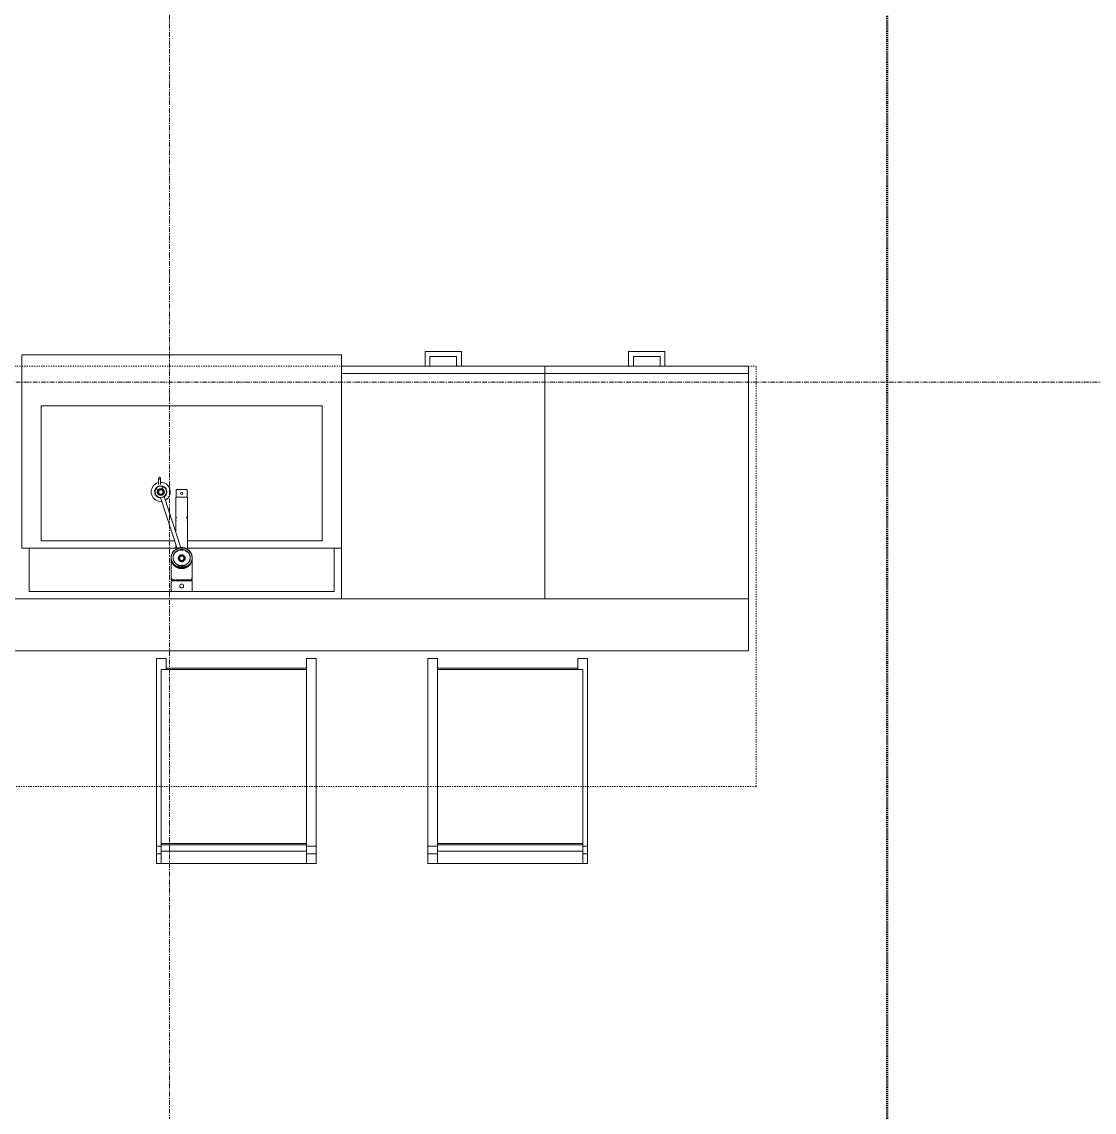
# Model space of a CAD drawing. Header units: inches. Extents: x -4217 to -1814, y 9706 to 12425.
# Drawn here: x -2188.6 to -2077.9, y 10091.8 to 10204.4 of the extents above; entities that cross this region are included whole.
import ezdxf

# ---------------------------------------------------------------- set-up
doc = ezdxf.new("R2010")
doc.units = ezdxf.units.IN
doc.header["$MEASUREMENT"] = 0
for name, pattern in [('Dash', [0.25, 0.125, -0.125]), ('Dash 1_16_', [0.125, 0.0625, -0.0625]), ('Grid Line 1_2_', [0.875, 0.5, -0.125, 0.125, -0.125])]:
    doc.linetypes.add(name, pattern=pattern)
for name, color, linetype, lineweight in [('A-GENM-2', 250, 'Continuous', 9), ('A-GENM-3', 10, 'Continuous', 50), ('A-WALL-4', 50, 'Continuous', 13), ('C-PROP-LINE-2', 91, 'Dash 1_16_', 50), ('I-FURN-1', 250, 'Continuous', 9), ('P-SANR-FIXT-2', 250, 'Continuous', 9), ('Q-CASE-3', 250, 'Continuous', 9), ('Q-CASE-HDLN-1', 250, 'Dash', 9), ('S-GRID-1', 1, 'Grid Line 1_2_', 9)]:
    doc.layers.add(name, color=color, linetype=linetype, lineweight=lineweight)

msp = doc.modelspace()

# ---------------------------------------------------------------- linework, layer by layer
at = {"layer": 'A-GENM-2'}
for p, q in [((-2174.54413, 10155.83328), (-2174.67641, 10156.25243)), ((-2174.48218, 10157.26265), (-2174.48218, 10156.59751)), ((-2174.28533, 10156.59751), (-2174.28533, 10157.26265)), ((-2174.12737, 10156.42953), (-2173.99399, 10156.00691)), ((-2174.49222, 10155.84966), (-2174.54413, 10155.83328)), ((-2174.25946, 10155.26204), (-2172.54627, 10149.9894)), ((-2172.1653, 10150.09093), (-2173.8857, 10155.38579)), ((-2172.67478, 10155.31814), (-2172.67478, 10151.6507)), ((-2172.67478, 10155.31814), (-2172.65465, 10155.31814)), ((-2172.65509, 10156.10554), (-2172.65509, 10155.31814)), ((-2172.65509, 10156.10554), (-2171.51336, 10156.10554)), ((-2172.60647, 10155.31814), (-2172.59566, 10155.31814)), ((-2172.58104, 10155.31814), (-2172.50181, 10155.31814)), ((-2172.48918, 10155.31814), (-2172.3795, 10155.31814)), ((-2172.3702, 10155.31814), (-2172.23707, 10155.31814)), ((-2172.23731, 10155.31814), (-2172.36966, 10155.31814)), ((-2172.23209, 10155.31814), (-2171.93636, 10155.31814)), ((-2171.93647, 10155.31814), (-2172.23198, 10155.31814)), ((-2171.93138, 10155.31814), (-2171.79825, 10155.31814)), ((-2171.79879, 10155.31814), (-2171.93114, 10155.31814)), ((-2171.78895, 10155.31814), (-2171.67927, 10155.31814)), ((-2171.66664, 10155.31814), (-2171.58741, 10155.31814)), ((-2171.57279, 10155.31814), (-2171.49367, 10155.31814)), ((-2171.51336, 10155.31814), (-2171.51336, 10156.10554)), ((-2171.49367, 10149.91879), (-2171.49367, 10155.31814)), ((-2172.67478, 10153.91086), (-2172.67478, 10152.99373)), ((-2171.49367, 10152.99373), (-2171.49367, 10153.91086)), ((-2172.67478, 10150.3849), (-2172.67478, 10149.91879)), ((-2173.1669, 10149.01893), (-2173.1669, 10146.75515)), ((-2171.00155, 10146.75515), (-2171.00155, 10149.01893)), ((-2172.08423, 10148.18672), (-2172.11986, 10148.1874)), ((-2171.00155, 10146.75515), (-2173.1669, 10146.75515)), ((-2173.1669, 10146.67699), (-2173.1669, 10145.57404)), ((-2173.1669, 10146.67699), (-2171.00155, 10146.67699)), ((-2173.10785, 10146.91749), (-2173.10785, 10146.67699)), ((-2171.0606, 10146.67699), (-2171.0606, 10146.91749)), ((-2171.00155, 10145.57404), (-2171.00155, 10146.67699)), ((-2171.00155, 10145.57404), (-2173.1669, 10145.57404))]:
    msp.add_line(p, q, dxfattribs=at)
at = {"layer": 'A-GENM-2', "flags": 128}
for points in [[(-2172.08423, 10150.08936), (-2172.12731, 10150.08855), (-2172.17032, 10150.0861), (-2172.2132, 10150.08204), (-2172.25588, 10150.07635), (-2172.29829, 10150.06905), (-2172.34037, 10150.06015), (-2172.38205, 10150.04967), (-2172.42327, 10150.03762), (-2172.46395, 10150.02401), (-2172.50405, 10150.00887), (-2172.54348, 10149.99221), (-2172.5822, 10149.97408), (-2172.62014, 10149.95448), (-2172.65724, 10149.93345), (-2172.69343, 10149.91103), (-2172.72867, 10149.88724), (-2172.7629, 10149.86213), (-2172.79605, 10149.83572), (-2172.82809, 10149.80807), (-2172.85894, 10149.77921), (-2172.88857, 10149.74918), (-2172.91692, 10149.71804), (-2172.94395, 10149.68584), (-2172.96962, 10149.65261), (-2172.99387, 10149.61842), (-2173.01667, 10149.58332), (-2173.03798, 10149.54737), (-2173.05776, 10149.51062), (-2173.07599, 10149.47313), (-2173.09262, 10149.43496), (-2173.10763, 10149.39617), (-2173.12099, 10149.35683), (-2173.13268, 10149.31701), (-2173.14269, 10149.27676), (-2173.15098, 10149.23615), (-2173.15756, 10149.19525), (-2173.16239, 10149.15412), (-2173.16549, 10149.11284), (-2173.16684, 10149.07148), (-2173.1669, 10149.06031)], [(-2172.765, 10149.86079), (-2172.79813, 10149.83289), (-2172.8301, 10149.80369), (-2172.86089, 10149.77323), (-2172.89043, 10149.74157), (-2172.91869, 10149.70875), (-2172.9456, 10149.67483), (-2172.97115, 10149.63986), (-2172.99527, 10149.6039), (-2173.01793, 10149.567), (-2173.0391, 10149.52922), (-2173.05874, 10149.49063)], [(-2172.765, 10149.86079), (-2172.79813, 10149.83289), (-2172.8301, 10149.80369), (-2172.86089, 10149.77323), (-2172.89043, 10149.74157), (-2172.91869, 10149.70875), (-2172.9456, 10149.67483), (-2172.97115, 10149.63986), (-2172.99527, 10149.6039), (-2173.01793, 10149.567), (-2173.0391, 10149.52922), (-2173.05874, 10149.49063)], [(-2172.765, 10149.86079), (-2172.79813, 10149.83289), (-2172.8301, 10149.80369), (-2172.86089, 10149.77323), (-2172.89043, 10149.74157), (-2172.91869, 10149.70875), (-2172.9456, 10149.67483), (-2172.97115, 10149.63986), (-2172.99527, 10149.6039), (-2173.01793, 10149.567), (-2173.0391, 10149.52922), (-2173.05874, 10149.49063)], [(-2172.765, 10149.86079), (-2172.79813, 10149.83289), (-2172.8301, 10149.80369), (-2172.86089, 10149.77323), (-2172.89043, 10149.74157), (-2172.91869, 10149.70875), (-2172.9456, 10149.67483), (-2172.97115, 10149.63986), (-2172.99527, 10149.6039), (-2173.01793, 10149.567), (-2173.0391, 10149.52922), (-2173.05874, 10149.49063)], [(-2172.765, 10149.86079), (-2172.79813, 10149.83289), (-2172.8301, 10149.80369), (-2172.86089, 10149.77323), (-2172.89043, 10149.74157), (-2172.91869, 10149.70875), (-2172.9456, 10149.67483), (-2172.97115, 10149.63986), (-2172.99527, 10149.6039), (-2173.01793, 10149.567), (-2173.0391, 10149.52922), (-2173.05874, 10149.49063)], [(-2172.765, 10149.86079), (-2172.79813, 10149.83289), (-2172.8301, 10149.80369), (-2172.86089, 10149.77323), (-2172.89043, 10149.74157), (-2172.91869, 10149.70875), (-2172.9456, 10149.67483), (-2172.97115, 10149.63986), (-2172.99527, 10149.6039), (-2173.01793, 10149.567), (-2173.0391, 10149.52922), (-2173.05874, 10149.49063)], [(-2172.97005, 10149.06031), (-2172.96935, 10149.09336), (-2172.96726, 10149.12636), (-2172.96376, 10149.15926), (-2172.95888, 10149.19201), (-2172.95262, 10149.22456), (-2172.94498, 10149.25686), (-2172.93598, 10149.28885), (-2172.92563, 10149.3205), (-2172.91394, 10149.35174), (-2172.90093, 10149.38253), (-2172.88662, 10149.41283), (-2172.87103, 10149.44258), (-2172.85419, 10149.47174), (-2172.83611, 10149.50025), (-2172.81682, 10149.52808), (-2172.79636, 10149.55518), (-2172.77475, 10149.58151), (-2172.75203, 10149.60701), (-2172.72823, 10149.63166), (-2172.70339, 10149.6554), (-2172.67754, 10149.67821), (-2172.65073, 10149.70003), (-2172.623, 10149.72084), (-2172.59438, 10149.7406), (-2172.56494, 10149.75927), (-2172.53471, 10149.77683), (-2172.50374, 10149.79324), (-2172.47209, 10149.80847), (-2172.43979, 10149.8225), (-2172.40692, 10149.83531), (-2172.37351, 10149.84687), (-2172.33963, 10149.85716), (-2172.30532, 10149.86616), (-2172.27065, 10149.87387), (-2172.23567, 10149.88025), (-2172.20045, 10149.88531), (-2172.16503, 10149.88904), (-2172.12947, 10149.89142), (-2172.09385, 10149.89246), (-2172.08423, 10149.89251)], [(-2172.7629, 10149.82075), (-2172.79605, 10149.79434), (-2172.82809, 10149.76669), (-2172.85894, 10149.73782)], [(-2172.08423, 10150.1016), (-2172.12752, 10150.10074), (-2172.17075, 10150.09814), (-2172.21383, 10150.09382), (-2172.25672, 10150.08777), (-2172.29932, 10150.08002), (-2172.34158, 10150.07057), (-2172.38343, 10150.05944), (-2172.4248, 10150.04664), (-2172.46562, 10150.0322), (-2172.50584, 10150.01614), (-2172.54538, 10149.99848), (-2172.58418, 10149.97925), (-2172.62219, 10149.95849), (-2172.65933, 10149.93623), (-2172.69555, 10149.9125), (-2172.73079, 10149.88734)], [(-2172.08423, 10150.1016), (-2172.12752, 10150.10074), (-2172.17075, 10150.09814), (-2172.21383, 10150.09382), (-2172.25672, 10150.08777), (-2172.29932, 10150.08002), (-2172.34158, 10150.07057), (-2172.38343, 10150.05944), (-2172.4248, 10150.04664), (-2172.46562, 10150.0322), (-2172.50584, 10150.01614), (-2172.54538, 10149.99848), (-2172.58418, 10149.97925), (-2172.62219, 10149.95849), (-2172.65933, 10149.93623), (-2172.69555, 10149.9125)], [(-2172.08423, 10150.1016), (-2172.12752, 10150.10074), (-2172.17075, 10150.09814), (-2172.21383, 10150.09382), (-2172.25672, 10150.08777), (-2172.29932, 10150.08002), (-2172.34158, 10150.07057), (-2172.38343, 10150.05944), (-2172.4248, 10150.04664), (-2172.46562, 10150.0322), (-2172.50584, 10150.01614), (-2172.54538, 10149.99848), (-2172.58418, 10149.97925), (-2172.62219, 10149.95849), (-2172.65933, 10149.93623), (-2172.69555, 10149.9125)], [(-2172.08423, 10150.1016), (-2172.12752, 10150.10074), (-2172.17075, 10150.09814), (-2172.21383, 10150.09382), (-2172.25672, 10150.08777), (-2172.29932, 10150.08002), (-2172.34158, 10150.07057), (-2172.38343, 10150.05944), (-2172.4248, 10150.04664), (-2172.46562, 10150.0322), (-2172.50584, 10150.01614), (-2172.54538, 10149.99848), (-2172.58418, 10149.97925), (-2172.62219, 10149.95849), (-2172.65933, 10149.93623), (-2172.69555, 10149.9125)], [(-2172.08423, 10150.1016), (-2172.12752, 10150.10074), (-2172.17075, 10150.09814), (-2172.21383, 10150.09382), (-2172.25672, 10150.08777), (-2172.29932, 10150.08002), (-2172.34158, 10150.07057), (-2172.38343, 10150.05944), (-2172.4248, 10150.04664), (-2172.46562, 10150.0322), (-2172.50584, 10150.01614), (-2172.54538, 10149.99848), (-2172.58418, 10149.97925), (-2172.62219, 10149.95849), (-2172.65933, 10149.93623), (-2172.69555, 10149.9125)], [(-2172.08423, 10150.1016), (-2172.12752, 10150.10074), (-2172.17075, 10150.09814), (-2172.21383, 10150.09382), (-2172.25672, 10150.08777), (-2172.29932, 10150.08002), (-2172.34158, 10150.07057), (-2172.38343, 10150.05944), (-2172.4248, 10150.04664), (-2172.46562, 10150.0322), (-2172.50584, 10150.01614), (-2172.54538, 10149.99848), (-2172.58418, 10149.97925), (-2172.62219, 10149.95849), (-2172.65933, 10149.93623), (-2172.69555, 10149.9125)], [(-2172.67754, 10149.63683), (-2172.65073, 10149.65865), (-2172.623, 10149.67946), (-2172.59438, 10149.69922), (-2172.56494, 10149.71789), (-2172.53471, 10149.73544), (-2172.50374, 10149.75185), (-2172.47209, 10149.76709), (-2172.43979, 10149.78112)], [(-2172.34037, 10150.01877), (-2172.38205, 10150.00829), (-2172.42327, 10149.99623), (-2172.46395, 10149.98263), (-2172.50405, 10149.96748), (-2172.54348, 10149.95083), (-2172.5822, 10149.93269)], [(-2172.08423, 10150.04798), (-2172.12731, 10150.04716), (-2172.17032, 10150.04472), (-2172.2132, 10150.04065), (-2172.25588, 10150.03497), (-2172.29829, 10150.02767)], [(-2172.27065, 10149.83248), (-2172.23567, 10149.83887), (-2172.20045, 10149.84393), (-2172.16503, 10149.84766), (-2172.12947, 10149.85004), (-2172.09385, 10149.85108), (-2172.08423, 10149.85113)], [(-2171.09975, 10149.46948), (-2171.11855, 10149.50849), (-2171.1389, 10149.54671), (-2171.16077, 10149.58409), (-2171.18411, 10149.62057), (-2171.20888, 10149.65608), (-2171.23506, 10149.69058), (-2171.2626, 10149.724), (-2171.29145, 10149.75629), (-2171.32158, 10149.7874), (-2171.35292, 10149.81728), (-2171.38543, 10149.84589), (-2171.41906, 10149.87317), (-2171.45375, 10149.89909), (-2171.48945, 10149.9236), (-2171.5261, 10149.94666), (-2171.56365, 10149.96824), (-2171.60203, 10149.98829), (-2171.64118, 10150.0068), (-2171.68104, 10150.02373), (-2171.72154, 10150.03905), (-2171.76263, 10150.05274), (-2171.80422, 10150.06477), (-2171.84627, 10150.07513), (-2171.8887, 10150.0838), (-2171.93144, 10150.09077), (-2171.97442, 10150.09602), (-2172.01758, 10150.09955), (-2172.06085, 10150.10135), (-2172.08423, 10150.1016)], [(-2171.45375, 10149.89909), (-2171.48945, 10149.9236), (-2171.5261, 10149.94666), (-2171.56365, 10149.96824), (-2171.60203, 10149.98829), (-2171.64118, 10150.0068), (-2171.68104, 10150.02373), (-2171.72154, 10150.03905), (-2171.76263, 10150.05274), (-2171.80422, 10150.06477), (-2171.84627, 10150.07513), (-2171.8887, 10150.0838), (-2171.93144, 10150.09077), (-2171.97442, 10150.09602), (-2172.01758, 10150.09955), (-2172.06085, 10150.10135), (-2172.08423, 10150.1016)], [(-2171.45375, 10149.89909), (-2171.48945, 10149.9236), (-2171.5261, 10149.94666), (-2171.56365, 10149.96824), (-2171.60203, 10149.98829), (-2171.64118, 10150.0068), (-2171.68104, 10150.02373), (-2171.72154, 10150.03905), (-2171.76263, 10150.05274), (-2171.80422, 10150.06477), (-2171.84627, 10150.07513), (-2171.8887, 10150.0838), (-2171.93144, 10150.09077), (-2171.97442, 10150.09602), (-2172.01758, 10150.09955), (-2172.06085, 10150.10135), (-2172.08423, 10150.1016)], [(-2171.45375, 10149.89909), (-2171.48945, 10149.9236), (-2171.5261, 10149.94666), (-2171.56365, 10149.96824), (-2171.60203, 10149.98829), (-2171.64118, 10150.0068), (-2171.68104, 10150.02373), (-2171.72154, 10150.03905), (-2171.76263, 10150.05274), (-2171.80422, 10150.06477), (-2171.84627, 10150.07513), (-2171.8887, 10150.0838), (-2171.93144, 10150.09077), (-2171.97442, 10150.09602), (-2172.01758, 10150.09955), (-2172.06085, 10150.10135), (-2172.08423, 10150.1016)], [(-2171.45375, 10149.89909), (-2171.48945, 10149.9236), (-2171.5261, 10149.94666), (-2171.56365, 10149.96824), (-2171.60203, 10149.98829), (-2171.64118, 10150.0068), (-2171.68104, 10150.02373), (-2171.72154, 10150.03905), (-2171.76263, 10150.05274), (-2171.80422, 10150.06477), (-2171.84627, 10150.07513), (-2171.8887, 10150.0838), (-2171.93144, 10150.09077), (-2171.97442, 10150.09602), (-2172.01758, 10150.09955), (-2172.06085, 10150.10135), (-2172.08423, 10150.1016)], [(-2171.45375, 10149.89909), (-2171.48945, 10149.9236), (-2171.5261, 10149.94666), (-2171.56365, 10149.96824), (-2171.60203, 10149.98829), (-2171.64118, 10150.0068), (-2171.68104, 10150.02373), (-2171.72154, 10150.03905), (-2171.76263, 10150.05274), (-2171.80422, 10150.06477), (-2171.84627, 10150.07513), (-2171.8887, 10150.0838), (-2171.93144, 10150.09077), (-2171.97442, 10150.09602), (-2172.01758, 10150.09955), (-2172.06085, 10150.10135), (-2172.08423, 10150.1016)], [(-2171.00155, 10149.06031), (-2171.00242, 10149.10168), (-2171.00505, 10149.14299), (-2171.00942, 10149.18417), (-2171.01552, 10149.22513), (-2171.02335, 10149.26583), (-2171.0329, 10149.30618), (-2171.04414, 10149.34613), (-2171.05705, 10149.38561), (-2171.07162, 10149.42455), (-2171.08782, 10149.46289), (-2171.10561, 10149.50057), (-2171.12498, 10149.53753), (-2171.14588, 10149.5737), (-2171.16828, 10149.60904), (-2171.19215, 10149.64348), (-2171.21743, 10149.67697), (-2171.2441, 10149.70945), (-2171.2721, 10149.74089), (-2171.30139, 10149.77122), (-2171.33192, 10149.80039), (-2171.36364, 10149.82838), (-2171.39649, 10149.85513), (-2171.43044, 10149.88059), (-2171.46541, 10149.90474), (-2171.50135, 10149.92754), (-2171.53821, 10149.94894), (-2171.57593, 10149.96893), (-2171.61444, 10149.98746), (-2171.65369, 10150.00452), (-2171.69361, 10150.02007), (-2171.73415, 10150.03409), (-2171.77523, 10150.04657), (-2171.81679, 10150.05748), (-2171.85876, 10150.06681), (-2171.90109, 10150.07454), (-2171.94371, 10150.08066), (-2171.98654, 10150.08516), (-2172.02952, 10150.08805), (-2172.07259, 10150.0893), (-2172.08423, 10150.08936)], [(-2171.94371, 10150.03928), (-2171.98654, 10150.04378), (-2172.02952, 10150.04666), (-2172.07259, 10150.04792), (-2172.08423, 10150.04798)], [(-2172.08423, 10149.89251), (-2172.04859, 10149.89184), (-2172.01301, 10149.88982), (-2171.97755, 10149.88645), (-2171.94226, 10149.88175), (-2171.90721, 10149.87572), (-2171.87245, 10149.86837), (-2171.83804, 10149.85972), (-2171.80404, 10149.84977), (-2171.7705, 10149.83855), (-2171.73747, 10149.82608), (-2171.70502, 10149.81238), (-2171.67319, 10149.79746), (-2171.64203, 10149.78137), (-2171.61159, 10149.76412), (-2171.58193, 10149.74575), (-2171.55309, 10149.72628), (-2171.52512, 10149.70575), (-2171.49805, 10149.6842), (-2171.47194, 10149.66165), (-2171.44682, 10149.63816), (-2171.42274, 10149.61375), (-2171.39972, 10149.58847), (-2171.37781, 10149.56237), (-2171.35704, 10149.53547), (-2171.33743, 10149.50783), (-2171.31902, 10149.4795), (-2171.30184, 10149.45051), (-2171.28591, 10149.42091), (-2171.27126, 10149.39076), (-2171.25789, 10149.3601), (-2171.24585, 10149.32897), (-2171.23513, 10149.29743), (-2171.22577, 10149.26553), (-2171.21776, 10149.23331), (-2171.21112, 10149.20082), (-2171.20587, 10149.16812), (-2171.202, 10149.13525), (-2171.19953, 10149.10227), (-2171.19845, 10149.06923), (-2171.1984, 10149.06031)], [(-2172.08423, 10149.85113), (-2172.04859, 10149.85045), (-2172.01301, 10149.84843), (-2171.97755, 10149.84507), (-2171.94226, 10149.84037), (-2171.90721, 10149.83434)], [(-2171.65369, 10149.96314), (-2171.69361, 10149.97869), (-2171.73415, 10149.99271)], [(-2171.70502, 10149.77099), (-2171.67319, 10149.75608), (-2171.64203, 10149.73999), (-2171.61159, 10149.72274), (-2171.58193, 10149.70436), (-2171.55309, 10149.6849), (-2171.52512, 10149.66437), (-2171.49805, 10149.64281)], [(-2171.44711, 10149.85072), (-2171.46541, 10149.86336), (-2171.50135, 10149.88616)], [(-2171.09975, 10149.46948), (-2171.11855, 10149.50849), (-2171.1389, 10149.54671), (-2171.16077, 10149.58409), (-2171.18411, 10149.62057), (-2171.20888, 10149.65608), (-2171.23506, 10149.69058), (-2171.2626, 10149.724), (-2171.29145, 10149.75629), (-2171.32158, 10149.7874), (-2171.35292, 10149.81728), (-2171.38543, 10149.84589), (-2171.41906, 10149.87317)], [(-2171.09975, 10149.46948), (-2171.11855, 10149.50849), (-2171.1389, 10149.54671), (-2171.16077, 10149.58409), (-2171.18411, 10149.62057), (-2171.20888, 10149.65608), (-2171.23506, 10149.69058), (-2171.2626, 10149.724), (-2171.29145, 10149.75629), (-2171.32158, 10149.7874), (-2171.35292, 10149.81728), (-2171.38543, 10149.84589), (-2171.41906, 10149.87317)], [(-2171.09975, 10149.46948), (-2171.11855, 10149.50849), (-2171.1389, 10149.54671), (-2171.16077, 10149.58409), (-2171.18411, 10149.62057), (-2171.20888, 10149.65608), (-2171.23506, 10149.69058), (-2171.2626, 10149.724), (-2171.29145, 10149.75629), (-2171.32158, 10149.7874), (-2171.35292, 10149.81728), (-2171.38543, 10149.84589), (-2171.41906, 10149.87317)], [(-2171.09975, 10149.46948), (-2171.11855, 10149.50849), (-2171.1389, 10149.54671), (-2171.16077, 10149.58409), (-2171.18411, 10149.62057), (-2171.20888, 10149.65608), (-2171.23506, 10149.69058), (-2171.2626, 10149.724), (-2171.29145, 10149.75629), (-2171.32158, 10149.7874), (-2171.35292, 10149.81728), (-2171.38543, 10149.84589), (-2171.41906, 10149.87317)], [(-2171.09975, 10149.46948), (-2171.11855, 10149.50849), (-2171.1389, 10149.54671), (-2171.16077, 10149.58409), (-2171.18411, 10149.62057), (-2171.20888, 10149.65608), (-2171.23506, 10149.69058), (-2171.2626, 10149.724), (-2171.29145, 10149.75629), (-2171.32158, 10149.7874), (-2171.35292, 10149.81728), (-2171.38543, 10149.84589), (-2171.41906, 10149.87317)], [(-2171.14588, 10149.53232), (-2171.16828, 10149.56765), (-2171.19215, 10149.60209), (-2171.21743, 10149.63558), (-2171.2441, 10149.66807), (-2171.2721, 10149.6995), (-2171.30139, 10149.72983), (-2171.33192, 10149.75901), (-2171.36364, 10149.787)], [(-2173.12099, 10149.31545), (-2173.13268, 10149.27562), (-2173.14269, 10149.23537), (-2173.15098, 10149.19476), (-2173.15756, 10149.15386), (-2173.16239, 10149.11274), (-2173.16549, 10149.07146), (-2173.16684, 10149.0301), (-2173.1669, 10149.01893)], [(-2173.1669, 10149.06031), (-2173.16603, 10149.01893), (-2173.1634, 10148.97762), (-2173.15903, 10148.93645), (-2173.15293, 10148.89548), (-2173.1451, 10148.85479), (-2173.13555, 10148.81443), (-2173.12431, 10148.77448), (-2173.1114, 10148.73501), (-2173.09683, 10148.69607), (-2173.08063, 10148.65773), (-2173.06284, 10148.62005), (-2173.04347, 10148.58309), (-2173.02257, 10148.54691), (-2173.00017, 10148.51158), (-2172.9763, 10148.47714), (-2172.95102, 10148.44365), (-2172.92435, 10148.41116), (-2172.89635, 10148.37973), (-2172.86706, 10148.3494), (-2172.83653, 10148.32022), (-2172.80481, 10148.29224), (-2172.77196, 10148.26549), (-2172.73801, 10148.24002), (-2172.70304, 10148.21587), (-2172.6671, 10148.19308), (-2172.63024, 10148.17167), (-2172.59252, 10148.15169), (-2172.55401, 10148.13315), (-2172.51476, 10148.1161), (-2172.47484, 10148.10054), (-2172.4343, 10148.08652), (-2172.39322, 10148.07404), (-2172.35166, 10148.06313), (-2172.30969, 10148.05381), (-2172.26736, 10148.04608), (-2172.22474, 10148.03996), (-2172.18191, 10148.03545), (-2172.13893, 10148.03257), (-2172.09586, 10148.03131), (-2172.08423, 10148.03125)], [(-2173.1669, 10149.01893), (-2173.16603, 10148.97755), (-2173.1634, 10148.93624), (-2173.15903, 10148.89507), (-2173.15293, 10148.8541), (-2173.1451, 10148.81341), (-2173.13555, 10148.77305), (-2173.12431, 10148.7331), (-2173.1114, 10148.69363), (-2173.09683, 10148.65468), (-2173.08063, 10148.61634), (-2173.06284, 10148.57866), (-2173.04347, 10148.54171), (-2173.02257, 10148.50553), (-2173.00017, 10148.4702), (-2172.9763, 10148.43576), (-2172.95102, 10148.40227), (-2172.92435, 10148.36978), (-2172.89635, 10148.33835), (-2172.86706, 10148.30802), (-2172.83653, 10148.27884), (-2172.80481, 10148.25085), (-2172.77196, 10148.22411), (-2172.73801, 10148.19864), (-2172.70304, 10148.17449), (-2172.6671, 10148.15169), (-2172.63024, 10148.13029), (-2172.59252, 10148.1103), (-2172.55401, 10148.09177), (-2172.51476, 10148.07471), (-2172.47484, 10148.05916), (-2172.4343, 10148.04514), (-2172.39322, 10148.03266), (-2172.35166, 10148.02175), (-2172.30969, 10148.01243), (-2172.26736, 10148.0047), (-2172.22474, 10147.99857), (-2172.18191, 10147.99407), (-2172.13893, 10147.99119), (-2172.09586, 10147.98993), (-2172.08423, 10147.98987)], [(-2173.12145, 10149.32935), (-2173.13303, 10149.28762), (-2173.14294, 10149.24546), (-2173.15115, 10149.20294), (-2173.15765, 10149.16013), (-2173.16244, 10149.11709), (-2173.16551, 10149.0739), (-2173.16684, 10149.03061), (-2173.16644, 10148.98731), (-2173.16431, 10148.94406), (-2173.16045, 10148.90093), (-2173.15487, 10148.85798), (-2173.14758, 10148.8153), (-2173.13859, 10148.77294), (-2173.12791, 10148.73097)], [(-2173.12145, 10149.32935), (-2173.13303, 10149.28762), (-2173.14294, 10149.24546), (-2173.15115, 10149.20294), (-2173.15765, 10149.16013), (-2173.16244, 10149.11709), (-2173.16551, 10149.0739), (-2173.16684, 10149.03061), (-2173.16644, 10148.98731), (-2173.16431, 10148.94406), (-2173.16045, 10148.90093), (-2173.15487, 10148.85798), (-2173.14758, 10148.8153), (-2173.13859, 10148.77294), (-2173.12791, 10148.73097)], [(-2173.12145, 10149.32935), (-2173.13303, 10149.28762), (-2173.14294, 10149.24546), (-2173.15115, 10149.20294), (-2173.15765, 10149.16013), (-2173.16244, 10149.11709), (-2173.16551, 10149.0739), (-2173.16684, 10149.03061), (-2173.16644, 10148.98731), (-2173.16431, 10148.94406), (-2173.16045, 10148.90093), (-2173.15487, 10148.85798), (-2173.14758, 10148.8153), (-2173.13859, 10148.77294), (-2173.12791, 10148.73097)], [(-2173.12145, 10149.32935), (-2173.13303, 10149.28762), (-2173.14294, 10149.24546), (-2173.15115, 10149.20294), (-2173.15765, 10149.16013), (-2173.16244, 10149.11709), (-2173.16551, 10149.0739), (-2173.16684, 10149.03061), (-2173.16644, 10148.98731), (-2173.16431, 10148.94406), (-2173.16045, 10148.90093), (-2173.15487, 10148.85798), (-2173.14758, 10148.8153), (-2173.13859, 10148.77294), (-2173.12791, 10148.73097)], [(-2173.12145, 10149.32935), (-2173.13303, 10149.28762), (-2173.14294, 10149.24546), (-2173.15115, 10149.20294), (-2173.15765, 10149.16013), (-2173.16244, 10149.11709), (-2173.16551, 10149.0739), (-2173.16684, 10149.03061), (-2173.16644, 10148.98731), (-2173.16431, 10148.94406), (-2173.16045, 10148.90093), (-2173.15487, 10148.85798), (-2173.14758, 10148.8153), (-2173.13859, 10148.77294), (-2173.12791, 10148.73097)], [(-2173.12145, 10149.32935), (-2173.13303, 10149.28762), (-2173.14294, 10149.24546), (-2173.15115, 10149.20294), (-2173.15765, 10149.16013), (-2173.16244, 10149.11709), (-2173.16551, 10149.0739), (-2173.16684, 10149.03061), (-2173.16644, 10148.98731), (-2173.16431, 10148.94406), (-2173.16045, 10148.90093), (-2173.15487, 10148.85798), (-2173.14758, 10148.8153), (-2173.13859, 10148.77294), (-2173.12791, 10148.73097)], [(-2173.11556, 10148.68947), (-2173.10156, 10148.64849), (-2173.08593, 10148.6081), (-2173.0687, 10148.56837), (-2173.0499, 10148.52936), (-2173.02955, 10148.49114), (-2173.00768, 10148.45376), (-2172.98434, 10148.41728), (-2172.95957, 10148.38177), (-2172.93339, 10148.34727), (-2172.90585, 10148.31385), (-2172.877, 10148.28156), (-2172.84687, 10148.25045), (-2172.81553, 10148.22057), (-2172.78302, 10148.19196), (-2172.74939, 10148.16468), (-2172.7147, 10148.13876), (-2172.679, 10148.11425), (-2172.64235, 10148.09119), (-2172.6048, 10148.06961), (-2172.56642, 10148.04956), (-2172.52727, 10148.03105), (-2172.48741, 10148.01412), (-2172.44691, 10147.9988), (-2172.40582, 10147.98511), (-2172.36423, 10147.97308), (-2172.32218, 10147.96272), (-2172.27975, 10147.95405), (-2172.23701, 10147.94708), (-2172.19403, 10147.94183), (-2172.15087, 10147.9383), (-2172.1076, 10147.9365), (-2172.08423, 10147.93625)], [(-2173.08593, 10148.6081), (-2173.0687, 10148.56837), (-2173.0499, 10148.52936), (-2173.02955, 10148.49114), (-2173.00768, 10148.45376), (-2172.98434, 10148.41728), (-2172.95957, 10148.38177), (-2172.93339, 10148.34727), (-2172.90585, 10148.31385), (-2172.877, 10148.28156), (-2172.84687, 10148.25045), (-2172.81553, 10148.22057), (-2172.78302, 10148.19196), (-2172.74939, 10148.16468)], [(-2173.08593, 10148.6081), (-2173.0687, 10148.56837), (-2173.0499, 10148.52936), (-2173.02955, 10148.49114), (-2173.00768, 10148.45376), (-2172.98434, 10148.41728), (-2172.95957, 10148.38177), (-2172.93339, 10148.34727), (-2172.90585, 10148.31385), (-2172.877, 10148.28156), (-2172.84687, 10148.25045), (-2172.81553, 10148.22057), (-2172.78302, 10148.19196), (-2172.74939, 10148.16468)], [(-2173.08593, 10148.6081), (-2173.0687, 10148.56837), (-2173.0499, 10148.52936), (-2173.02955, 10148.49114), (-2173.00768, 10148.45376), (-2172.98434, 10148.41728), (-2172.95957, 10148.38177), (-2172.93339, 10148.34727), (-2172.90585, 10148.31385), (-2172.877, 10148.28156), (-2172.84687, 10148.25045), (-2172.81553, 10148.22057), (-2172.78302, 10148.19196), (-2172.74939, 10148.16468)], [(-2173.08593, 10148.6081), (-2173.0687, 10148.56837), (-2173.0499, 10148.52936), (-2173.02955, 10148.49114), (-2173.00768, 10148.45376), (-2172.98434, 10148.41728), (-2172.95957, 10148.38177), (-2172.93339, 10148.34727), (-2172.90585, 10148.31385), (-2172.877, 10148.28156), (-2172.84687, 10148.25045), (-2172.81553, 10148.22057), (-2172.78302, 10148.19196), (-2172.74939, 10148.16468)], [(-2173.08593, 10148.6081), (-2173.0687, 10148.56837), (-2173.0499, 10148.52936), (-2173.02955, 10148.49114), (-2173.00768, 10148.45376), (-2172.98434, 10148.41728), (-2172.95957, 10148.38177), (-2172.93339, 10148.34727), (-2172.90585, 10148.31385), (-2172.877, 10148.28156), (-2172.84687, 10148.25045), (-2172.81553, 10148.22057), (-2172.78302, 10148.19196), (-2172.74939, 10148.16468)], [(-2172.08423, 10148.2281), (-2172.11986, 10148.22878), (-2172.15544, 10148.2308), (-2172.1909, 10148.23416), (-2172.22619, 10148.23886), (-2172.26124, 10148.2449), (-2172.296, 10148.25224), (-2172.33041, 10148.2609), (-2172.36441, 10148.27084), (-2172.39795, 10148.28206), (-2172.43098, 10148.29453), (-2172.46343, 10148.30824), (-2172.49526, 10148.32315), (-2172.52642, 10148.33925), (-2172.55686, 10148.35649), (-2172.58652, 10148.37487), (-2172.61536, 10148.39434), (-2172.64333, 10148.41486), (-2172.6704, 10148.43642), (-2172.69651, 10148.45896), (-2172.72163, 10148.48246), (-2172.74571, 10148.50686), (-2172.76873, 10148.53214), (-2172.79064, 10148.55825), (-2172.81141, 10148.58514), (-2172.83102, 10148.61278), (-2172.84943, 10148.64112), (-2172.86661, 10148.67011), (-2172.88254, 10148.6997), (-2172.89719, 10148.72985), (-2172.91056, 10148.76052), (-2172.9226, 10148.79164), (-2172.93332, 10148.82318), (-2172.94269, 10148.85509), (-2172.95069, 10148.88731), (-2172.95733, 10148.91979), (-2172.96258, 10148.95249), (-2172.96645, 10148.98536), (-2172.96892, 10149.01834), (-2172.97, 10149.05138), (-2172.97005, 10149.06031)], [(-2172.92563, 10149.27911), (-2172.91394, 10149.31036), (-2172.90093, 10149.34115)], [(-2172.08423, 10148.03125), (-2172.04114, 10148.03207), (-2171.99813, 10148.03451), (-2171.95525, 10148.03858), (-2171.91257, 10148.04427), (-2171.87016, 10148.05156), (-2171.82808, 10148.06046), (-2171.7864, 10148.07094), (-2171.74518, 10148.083), (-2171.7045, 10148.09661), (-2171.6644, 10148.11175), (-2171.62497, 10148.1284), (-2171.58625, 10148.14654), (-2171.54831, 10148.16613), (-2171.51121, 10148.18716), (-2171.47502, 10148.20958), (-2171.43978, 10148.23337), (-2171.40555, 10148.25849), (-2171.3724, 10148.28489), (-2171.34036, 10148.31255), (-2171.30951, 10148.34141), (-2171.27988, 10148.37143), (-2171.25153, 10148.40257), (-2171.2245, 10148.43478), (-2171.19883, 10148.468), (-2171.17458, 10148.50219), (-2171.15178, 10148.53729), (-2171.13047, 10148.57325), (-2171.11069, 10148.61), (-2171.09246, 10148.64749), (-2171.07583, 10148.68566), (-2171.06082, 10148.72444), (-2171.04746, 10148.76378), (-2171.03577, 10148.80361), (-2171.02576, 10148.84386), (-2171.01747, 10148.88447), (-2171.01089, 10148.92537), (-2171.00606, 10148.96649), (-2171.00296, 10149.00777), (-2171.00161, 10149.04914), (-2171.00155, 10149.06031)], [(-2171.1984, 10149.06031), (-2171.1991, 10149.02725), (-2171.20119, 10148.99425), (-2171.20469, 10148.96135), (-2171.20957, 10148.9286), (-2171.21583, 10148.89605), (-2171.22347, 10148.86376), (-2171.23247, 10148.83176), (-2171.24282, 10148.80012), (-2171.25451, 10148.76887), (-2171.26752, 10148.73808), (-2171.28183, 10148.70779), (-2171.29742, 10148.67804), (-2171.31426, 10148.64888), (-2171.33234, 10148.62036), (-2171.35163, 10148.59253), (-2171.37209, 10148.56543), (-2171.3937, 10148.53911), (-2171.41642, 10148.5136), (-2171.44022, 10148.48896), (-2171.46506, 10148.46521), (-2171.49091, 10148.44241), (-2171.51772, 10148.42058), (-2171.54545, 10148.39977), (-2171.57407, 10148.38002), (-2171.60351, 10148.36134), (-2171.63374, 10148.34379), (-2171.66471, 10148.32738), (-2171.69636, 10148.31215), (-2171.72866, 10148.29811), (-2171.76153, 10148.28531), (-2171.79494, 10148.27375), (-2171.82882, 10148.26346), (-2171.86313, 10148.25445), (-2171.8978, 10148.24675), (-2171.93278, 10148.24036), (-2171.968, 10148.2353), (-2172.00342, 10148.23157), (-2172.03898, 10148.22919), (-2172.0746, 10148.22815), (-2172.08423, 10148.2281)], [(-2172.08423, 10147.98987), (-2172.04114, 10147.99069), (-2171.99813, 10147.99313), (-2171.95525, 10147.9972), (-2171.91257, 10148.00288), (-2171.87016, 10148.01018), (-2171.82808, 10148.01908), (-2171.7864, 10148.02956), (-2171.74518, 10148.04162), (-2171.7045, 10148.05523), (-2171.6644, 10148.07037), (-2171.62497, 10148.08702), (-2171.58625, 10148.10516), (-2171.54831, 10148.12475), (-2171.51121, 10148.14578), (-2171.47502, 10148.1682), (-2171.43978, 10148.19199), (-2171.40555, 10148.21711), (-2171.3724, 10148.24351), (-2171.34036, 10148.27116), (-2171.30951, 10148.30003), (-2171.27988, 10148.33005), (-2171.25153, 10148.36119), (-2171.2245, 10148.3934), (-2171.19883, 10148.42662), (-2171.17458, 10148.46081), (-2171.15178, 10148.49591), (-2171.13047, 10148.53186), (-2171.11069, 10148.56862), (-2171.09246, 10148.60611), (-2171.07583, 10148.64427), (-2171.06082, 10148.68306), (-2171.04746, 10148.7224), (-2171.03577, 10148.76223), (-2171.02576, 10148.80248), (-2171.01747, 10148.84309), (-2171.01089, 10148.88399), (-2171.00606, 10148.92511), (-2171.00296, 10148.96639), (-2171.00161, 10149.00775), (-2171.00155, 10149.01893)], [(-2172.08423, 10147.93625), (-2172.04093, 10147.93711), (-2171.9977, 10147.93971), (-2171.95462, 10147.94403), (-2171.91173, 10147.95008), (-2171.86913, 10147.95783), (-2171.82687, 10147.96728), (-2171.78502, 10147.97841), (-2171.74365, 10147.99121), (-2171.70283, 10148.00565), (-2171.66261, 10148.02171), (-2171.62307, 10148.03937), (-2171.58427, 10148.0586), (-2171.54626, 10148.07936), (-2171.50912, 10148.10162), (-2171.4729, 10148.12535), (-2171.43766, 10148.15051), (-2171.40345, 10148.17706), (-2171.37032, 10148.20496), (-2171.33835, 10148.23416), (-2171.30756, 10148.26462), (-2171.27802, 10148.29628), (-2171.24976, 10148.3291), (-2171.22285, 10148.36302), (-2171.19731, 10148.39799), (-2171.17318, 10148.43395), (-2171.15052, 10148.47085), (-2171.12935, 10148.50863), (-2171.10971, 10148.54722), (-2171.09162, 10148.58657), (-2171.07513, 10148.62661), (-2171.06025, 10148.66728), (-2171.047, 10148.70851)], [(-2171.43766, 10148.15051), (-2171.40345, 10148.17706), (-2171.37032, 10148.20496), (-2171.33835, 10148.23416), (-2171.30756, 10148.26462), (-2171.27802, 10148.29628), (-2171.24976, 10148.3291), (-2171.22285, 10148.36302), (-2171.19731, 10148.39799), (-2171.17318, 10148.43395), (-2171.15052, 10148.47085), (-2171.12935, 10148.50863), (-2171.10971, 10148.54722), (-2171.09162, 10148.58657), (-2171.07513, 10148.62661)], [(-2171.43766, 10148.15051), (-2171.40345, 10148.17706), (-2171.37032, 10148.20496), (-2171.33835, 10148.23416), (-2171.30756, 10148.26462), (-2171.27802, 10148.29628), (-2171.24976, 10148.3291), (-2171.22285, 10148.36302), (-2171.19731, 10148.39799), (-2171.17318, 10148.43395), (-2171.15052, 10148.47085), (-2171.12935, 10148.50863), (-2171.10971, 10148.54722), (-2171.09162, 10148.58657), (-2171.07513, 10148.62661)], [(-2171.43766, 10148.15051), (-2171.40345, 10148.17706), (-2171.37032, 10148.20496), (-2171.33835, 10148.23416), (-2171.30756, 10148.26462), (-2171.27802, 10148.29628), (-2171.24976, 10148.3291), (-2171.22285, 10148.36302), (-2171.19731, 10148.39799), (-2171.17318, 10148.43395), (-2171.15052, 10148.47085), (-2171.12935, 10148.50863), (-2171.10971, 10148.54722), (-2171.09162, 10148.58657), (-2171.07513, 10148.62661)], [(-2171.43766, 10148.15051), (-2171.40345, 10148.17706), (-2171.37032, 10148.20496), (-2171.33835, 10148.23416), (-2171.30756, 10148.26462), (-2171.27802, 10148.29628), (-2171.24976, 10148.3291), (-2171.22285, 10148.36302), (-2171.19731, 10148.39799), (-2171.17318, 10148.43395), (-2171.15052, 10148.47085), (-2171.12935, 10148.50863), (-2171.10971, 10148.54722), (-2171.09162, 10148.58657), (-2171.07513, 10148.62661)], [(-2171.43766, 10148.15051), (-2171.40345, 10148.17706), (-2171.37032, 10148.20496), (-2171.33835, 10148.23416), (-2171.30756, 10148.26462), (-2171.27802, 10148.29628), (-2171.24976, 10148.3291), (-2171.22285, 10148.36302), (-2171.19731, 10148.39799), (-2171.17318, 10148.43395), (-2171.15052, 10148.47085), (-2171.12935, 10148.50863), (-2171.10971, 10148.54722), (-2171.09162, 10148.58657), (-2171.07513, 10148.62661)], [(-2171.27126, 10149.34938), (-2171.25789, 10149.31872), (-2171.24585, 10149.28759)], [(-2171.00155, 10149.01893), (-2171.00242, 10149.0603), (-2171.00505, 10149.10161), (-2171.00942, 10149.14278), (-2171.01552, 10149.18375), (-2171.02335, 10149.22445), (-2171.0329, 10149.2648), (-2171.04414, 10149.30475), (-2171.05705, 10149.34422)], [(-2171.03542, 10148.75023), (-2171.02551, 10148.79239), (-2171.0173, 10148.83491), (-2171.0108, 10148.87772), (-2171.00601, 10148.92076), (-2171.00294, 10148.96395), (-2171.00161, 10149.00724), (-2171.00201, 10149.05054), (-2171.00414, 10149.09379), (-2171.008, 10149.13692), (-2171.01358, 10149.17987), (-2171.02087, 10149.22255), (-2171.02986, 10149.26491), (-2171.04054, 10149.30688), (-2171.05289, 10149.34838)], [(-2171.03542, 10148.75023), (-2171.02551, 10148.79239), (-2171.0173, 10148.83491), (-2171.0108, 10148.87772), (-2171.00601, 10148.92076), (-2171.00294, 10148.96395), (-2171.00161, 10149.00724), (-2171.00201, 10149.05054), (-2171.00414, 10149.09379), (-2171.008, 10149.13692), (-2171.01358, 10149.17987), (-2171.02087, 10149.22255), (-2171.02986, 10149.26491), (-2171.04054, 10149.30688), (-2171.05289, 10149.34838)], [(-2171.03542, 10148.75023), (-2171.02551, 10148.79239), (-2171.0173, 10148.83491), (-2171.0108, 10148.87772), (-2171.00601, 10148.92076), (-2171.00294, 10148.96395), (-2171.00161, 10149.00724), (-2171.00201, 10149.05054), (-2171.00414, 10149.09379), (-2171.008, 10149.13692), (-2171.01358, 10149.17987), (-2171.02087, 10149.22255), (-2171.02986, 10149.26491), (-2171.04054, 10149.30688), (-2171.05289, 10149.34838)], [(-2171.03542, 10148.75023), (-2171.02551, 10148.79239), (-2171.0173, 10148.83491), (-2171.0108, 10148.87772), (-2171.00601, 10148.92076), (-2171.00294, 10148.96395), (-2171.00161, 10149.00724), (-2171.00201, 10149.05054), (-2171.00414, 10149.09379), (-2171.008, 10149.13692), (-2171.01358, 10149.17987), (-2171.02087, 10149.22255), (-2171.02986, 10149.26491), (-2171.04054, 10149.30688), (-2171.05289, 10149.34838)], [(-2171.03542, 10148.75023), (-2171.02551, 10148.79239), (-2171.0173, 10148.83491), (-2171.0108, 10148.87772), (-2171.00601, 10148.92076), (-2171.00294, 10148.96395), (-2171.00161, 10149.00724), (-2171.00201, 10149.05054), (-2171.00414, 10149.09379), (-2171.008, 10149.13692), (-2171.01358, 10149.17987), (-2171.02087, 10149.22255), (-2171.02986, 10149.26491), (-2171.04054, 10149.30688), (-2171.05289, 10149.34838)], [(-2171.03542, 10148.75023), (-2171.02551, 10148.79239), (-2171.0173, 10148.83491), (-2171.0108, 10148.87772), (-2171.00601, 10148.92076), (-2171.00294, 10148.96395), (-2171.00161, 10149.00724), (-2171.00201, 10149.05054), (-2171.00414, 10149.09379), (-2171.008, 10149.13692), (-2171.01358, 10149.17987), (-2171.02087, 10149.22255), (-2171.02986, 10149.26491), (-2171.04054, 10149.30688), (-2171.05289, 10149.34838)], [(-2172.7147, 10148.13876), (-2172.679, 10148.11425), (-2172.64235, 10148.09119), (-2172.6048, 10148.06961), (-2172.56642, 10148.04956), (-2172.52727, 10148.03105), (-2172.48741, 10148.01412), (-2172.44691, 10147.9988), (-2172.40582, 10147.98511), (-2172.36423, 10147.97308), (-2172.32218, 10147.96272), (-2172.27975, 10147.95405), (-2172.23701, 10147.94708), (-2172.19403, 10147.94183), (-2172.15087, 10147.9383), (-2172.1076, 10147.9365), (-2172.08423, 10147.93625)], [(-2172.7147, 10148.13876), (-2172.679, 10148.11425), (-2172.64235, 10148.09119), (-2172.6048, 10148.06961), (-2172.56642, 10148.04956), (-2172.52727, 10148.03105), (-2172.48741, 10148.01412), (-2172.44691, 10147.9988), (-2172.40582, 10147.98511), (-2172.36423, 10147.97308), (-2172.32218, 10147.96272), (-2172.27975, 10147.95405), (-2172.23701, 10147.94708), (-2172.19403, 10147.94183), (-2172.15087, 10147.9383), (-2172.1076, 10147.9365), (-2172.08423, 10147.93625)], [(-2172.7147, 10148.13876), (-2172.679, 10148.11425), (-2172.64235, 10148.09119), (-2172.6048, 10148.06961), (-2172.56642, 10148.04956), (-2172.52727, 10148.03105), (-2172.48741, 10148.01412), (-2172.44691, 10147.9988), (-2172.40582, 10147.98511), (-2172.36423, 10147.97308), (-2172.32218, 10147.96272), (-2172.27975, 10147.95405), (-2172.23701, 10147.94708), (-2172.19403, 10147.94183), (-2172.15087, 10147.9383), (-2172.1076, 10147.9365), (-2172.08423, 10147.93625)], [(-2172.7147, 10148.13876), (-2172.679, 10148.11425), (-2172.64235, 10148.09119), (-2172.6048, 10148.06961), (-2172.56642, 10148.04956), (-2172.52727, 10148.03105), (-2172.48741, 10148.01412), (-2172.44691, 10147.9988), (-2172.40582, 10147.98511), (-2172.36423, 10147.97308), (-2172.32218, 10147.96272), (-2172.27975, 10147.95405), (-2172.23701, 10147.94708), (-2172.19403, 10147.94183), (-2172.15087, 10147.9383), (-2172.1076, 10147.9365), (-2172.08423, 10147.93625)], [(-2172.7147, 10148.13876), (-2172.679, 10148.11425), (-2172.64235, 10148.09119), (-2172.6048, 10148.06961), (-2172.56642, 10148.04956), (-2172.52727, 10148.03105), (-2172.48741, 10148.01412), (-2172.44691, 10147.9988), (-2172.40582, 10147.98511), (-2172.36423, 10147.97308), (-2172.32218, 10147.96272), (-2172.27975, 10147.95405), (-2172.23701, 10147.94708), (-2172.19403, 10147.94183), (-2172.15087, 10147.9383), (-2172.1076, 10147.9365), (-2172.08423, 10147.93625)], [(-2172.00342, 10148.19019), (-2172.03898, 10148.18781), (-2172.0746, 10148.18677), (-2172.08423, 10148.18672)], [(-2172.08423, 10147.93625), (-2172.04093, 10147.93711), (-2171.9977, 10147.93971), (-2171.95462, 10147.94403), (-2171.91173, 10147.95008), (-2171.86913, 10147.95783), (-2171.82687, 10147.96728), (-2171.78502, 10147.97841), (-2171.74365, 10147.99121), (-2171.70283, 10148.00565), (-2171.66261, 10148.02171), (-2171.62307, 10148.03937), (-2171.58427, 10148.0586), (-2171.54626, 10148.07936), (-2171.50912, 10148.10162), (-2171.4729, 10148.12535)], [(-2172.08423, 10147.93625), (-2172.04093, 10147.93711), (-2171.9977, 10147.93971), (-2171.95462, 10147.94403), (-2171.91173, 10147.95008), (-2171.86913, 10147.95783), (-2171.82687, 10147.96728), (-2171.78502, 10147.97841), (-2171.74365, 10147.99121), (-2171.70283, 10148.00565), (-2171.66261, 10148.02171), (-2171.62307, 10148.03937), (-2171.58427, 10148.0586), (-2171.54626, 10148.07936), (-2171.50912, 10148.10162), (-2171.4729, 10148.12535)], [(-2172.08423, 10147.93625), (-2172.04093, 10147.93711), (-2171.9977, 10147.93971), (-2171.95462, 10147.94403), (-2171.91173, 10147.95008), (-2171.86913, 10147.95783), (-2171.82687, 10147.96728), (-2171.78502, 10147.97841), (-2171.74365, 10147.99121), (-2171.70283, 10148.00565), (-2171.66261, 10148.02171), (-2171.62307, 10148.03937), (-2171.58427, 10148.0586), (-2171.54626, 10148.07936), (-2171.50912, 10148.10162), (-2171.4729, 10148.12535)], [(-2172.08423, 10147.93625), (-2172.04093, 10147.93711), (-2171.9977, 10147.93971), (-2171.95462, 10147.94403), (-2171.91173, 10147.95008), (-2171.86913, 10147.95783), (-2171.82687, 10147.96728), (-2171.78502, 10147.97841), (-2171.74365, 10147.99121), (-2171.70283, 10148.00565), (-2171.66261, 10148.02171), (-2171.62307, 10148.03937), (-2171.58427, 10148.0586), (-2171.54626, 10148.07936), (-2171.50912, 10148.10162), (-2171.4729, 10148.12535)], [(-2172.08423, 10147.93625), (-2172.04093, 10147.93711), (-2171.9977, 10147.93971), (-2171.95462, 10147.94403), (-2171.91173, 10147.95008), (-2171.86913, 10147.95783), (-2171.82687, 10147.96728), (-2171.78502, 10147.97841), (-2171.74365, 10147.99121), (-2171.70283, 10148.00565), (-2171.66261, 10148.02171), (-2171.62307, 10148.03937), (-2171.58427, 10148.0586), (-2171.54626, 10148.07936), (-2171.50912, 10148.10162), (-2171.4729, 10148.12535)]]:
    msp.add_lwpolyline(points, dxfattribs=at)
at = {"layer": 'A-GENM-2'}
for centre, radius, start, end in [((-2174.24369, 10155.85055), 0.98425, 105, 270), ((-2174.24369, 10155.85055), 0.62992, 90, 270), ((-2174.24369, 10155.85055), 0.59055, 137.1165352, 270), ((-2174.24369, 10155.85055), 0.59055, 90, 137.1165352), ((-2174.24369, 10155.85055), 0.98425, 90, 93.6245605), ((-2174.24369, 10155.85055), 0.98425, 300, 90), ((-2174.24369, 10155.85055), 0.62992, 305.7262222, 90), ((-2174.24369, 10155.85055), 0.59055, 78.6397061, 90), ((-2174.24369, 10155.85055), 0.59055, 270, 78.6397061), ((-2172.08423, 10155.70836), 0.11811, 90, 270), ((-2172.08423, 10155.70836), 0.11811, 270, 90), ((-2174.24369, 10155.85055), 0.98425, 270, 276.8708945), ((-2172.08423, 10149.01893), 1.08268, 127.5889399, 156.3624966), ((-2172.08423, 10149.01893), 1.08268, 90, 125.1857747), ((-2172.08423, 10149.01893), 1.08268, 55.3366853, 90), ((-2172.08423, 10149.01893), 1.08268, 24.556362, 50.7738051), ((-2172.08423, 10149.01893), 1.08268, 165, 195), ((-2172.08423, 10149.01893), 1.08268, 199.3547508, 232.4110601), ((-2172.08423, 10149.01893), 1.08268, 307.5889399, 340.8475783), ((-2172.08423, 10149.01893), 1.08268, 345, 15), ((-2172.08423, 10149.01893), 1.08268, 235.3366853, 270), ((-2172.08423, 10149.01893), 1.08268, 270, 305.1857747), ((-2172.08423, 10146.14049), 0.19685, 90, 270), ((-2172.08423, 10146.14049), 0.19685, 270, 90)]:
    msp.add_arc(centre, radius, start, end, dxfattribs=at)
for centre, major_axis, ratio, start_param, end_param in [((-2174.38376, 10157.26265), (0.09843, 0), 0.984807753, 1.570796327, 4.71238898), ((-2174.38376, 10157.26265), (0.09843, 0), 0.984807753, 4.71238898, 7.853981634), ((-2172.08423, 10152.99373), (0.59055, 0), 0.906307787, 2.655879376, 3.403392041), ((-2172.08423, 10152.99373), (0.59055, 0), 0.906307787, 6.021385919, 6.806784083)]:
    msp.add_ellipse(centre, major_axis=major_axis, ratio=ratio, start_param=start_param, end_param=end_param, dxfattribs=at)
at = {"layer": 'A-GENM-3'}
for centre, start, end in [((-2174.2365, 10155.83847), 90, 270), ((-2174.2365, 10155.83847), 270, 90), ((-2172.07667, 10148.99499), 125.031882, 305.031882), ((-2172.07667, 10148.99499), 305.031882, 125.031882)]:
    msp.add_arc(centre, 0.29528, start, end, dxfattribs=at)
for points in [[(-2172.51417, 10148.19519), (-2172.43574, 10148.14591), (-2172.31625, 10148.08), (-2172.1557, 10147.99747)], [(-2172.1557, 10147.99747), (-2172.1438, 10147.99659), (-2172.11999, 10147.99534), (-2172.09615, 10147.9951), (-2172.08423, 10147.99523)], [(-2171.94332, 10148.22327), (-2171.98676, 10148.21081), (-2172.03373, 10148.19693), (-2172.08423, 10148.18162)], [(-2172.08423, 10147.99523), (-2172.0723, 10147.9951), (-2172.04846, 10147.99534), (-2172.02465, 10147.99659), (-2172.01275, 10147.99747)], [(-2172.01275, 10147.99747), (-2171.88235, 10148.0645), (-2171.77904, 10148.12056), (-2171.70281, 10148.16566)]]:
    msp.add_open_spline(points, degree=3, dxfattribs=at)
at = {"layer": 'A-WALL-4'}
for p, q in [((-2249.58423, 10144.82388), (-2113.58423, 10144.82388)), ((-2113.58423, 10144.82388), (-2113.58423, 10139.44888)), ((-2113.58423, 10139.44888), (-2249.58423, 10139.44888))]:
    msp.add_line(p, q, dxfattribs=at)
at = {"layer": 'C-PROP-LINE-2'}
msp.add_line((-2099.26202, 10010.0894), (-2099.26202, 10821.4894), dxfattribs=at)
at = {"layer": 'I-FURN-1'}
for p, q in [((-2174.68877, 10136.72205), (-2174.68877, 10138.6408)), ((-2173.68877, 10138.6408), (-2174.68877, 10138.6408)), ((-2173.68877, 10138.6408), (-2173.68877, 10137.6433)), ((-2159.18877, 10137.6433), (-2159.18877, 10138.6408)), ((-2158.18877, 10138.6408), (-2159.18877, 10138.6408)), ((-2158.18877, 10138.6408), (-2158.18877, 10136.72205)), ((-2146.68877, 10136.72205), (-2146.68877, 10138.6408)), ((-2145.68877, 10138.6408), (-2146.68877, 10138.6408)), ((-2145.68877, 10138.6408), (-2145.68877, 10137.6433)), ((-2131.18877, 10137.6433), (-2131.18877, 10138.6408)), ((-2130.18877, 10138.6408), (-2131.18877, 10138.6408)), ((-2130.18877, 10138.6408), (-2130.18877, 10136.72205)), ((-2159.18877, 10137.50687), (-2174.18877, 10137.50687)), ((-2174.18877, 10137.39429), (-2174.18877, 10137.49425)), ((-2174.18877, 10135.14162), (-2174.18877, 10137.39429)), ((-2173.68877, 10137.6433), (-2159.18877, 10137.6433)), ((-2173.68877, 10137.6433), (-2173.68877, 10137.5646)), ((-2173.68877, 10137.5646), (-2173.68877, 10137.49092)), ((-2159.18877, 10137.5646), (-2159.18877, 10137.6433)), ((-2159.18877, 10137.49425), (-2159.18877, 10137.5646)), ((-2159.18877, 10137.49425), (-2159.18877, 10137.39429)), ((-2159.18877, 10137.39429), (-2159.18877, 10135.14162)), ((-2145.68877, 10137.6433), (-2131.18877, 10137.6433)), ((-2145.68877, 10137.6433), (-2145.68877, 10137.5646)), ((-2145.68877, 10137.5646), (-2145.68877, 10137.49425)), ((-2130.68877, 10137.50687), (-2145.68877, 10137.50687)), ((-2145.68877, 10137.39429), (-2145.68877, 10137.49425)), ((-2145.68877, 10135.14162), (-2145.68877, 10137.39429)), ((-2131.18877, 10137.5646), (-2131.18877, 10137.6433)), ((-2131.18877, 10137.49092), (-2131.18877, 10137.5646)), ((-2130.68877, 10137.49425), (-2130.68877, 10137.39429)), ((-2130.68877, 10137.39429), (-2130.68877, 10135.14162)), ((-2174.68877, 10135.22581), (-2174.68877, 10136.72205)), ((-2158.18877, 10136.72205), (-2158.18877, 10135.22581)), ((-2146.68877, 10135.22581), (-2146.68877, 10136.72205)), ((-2130.18877, 10136.72205), (-2130.18877, 10135.22581)), ((-2174.68877, 10119.28809), (-2174.68877, 10135.22581)), ((-2174.18877, 10119.54232), (-2174.18877, 10135.14162)), ((-2159.18877, 10135.14162), (-2159.18877, 10119.54232)), ((-2158.18877, 10135.22581), (-2158.18877, 10119.28809)), ((-2146.68877, 10119.28809), (-2146.68877, 10135.22581)), ((-2145.68877, 10119.54232), (-2145.68877, 10135.14162)), ((-2130.68877, 10135.14162), (-2130.68877, 10119.54232)), ((-2130.18877, 10135.22581), (-2130.18877, 10119.28809)), ((-2174.18877, 10119.28809), (-2174.68877, 10119.28809)), ((-2174.68877, 10119.28809), (-2174.68877, 10118.4927)), ((-2174.18877, 10119.41378), (-2174.18877, 10119.54232)), ((-2159.18877, 10119.54232), (-2174.18877, 10119.54232)), ((-2174.18877, 10118.74894), (-2174.18877, 10119.41378)), ((-2159.18877, 10119.41378), (-2174.18877, 10119.41378)), ((-2159.18877, 10119.54232), (-2159.18877, 10119.41378)), ((-2159.18877, 10119.41378), (-2159.18877, 10118.74894)), ((-2158.18877, 10119.28809), (-2159.18877, 10119.28809)), ((-2158.18877, 10118.4927), (-2158.18877, 10119.28809)), ((-2145.68877, 10119.28809), (-2146.68877, 10119.28809)), ((-2146.68877, 10119.28809), (-2146.68877, 10118.4927)), ((-2145.68877, 10119.41378), (-2145.68877, 10119.54232)), ((-2130.68877, 10119.54232), (-2145.68877, 10119.54232)), ((-2145.68877, 10118.74894), (-2145.68877, 10119.41378)), ((-2130.68877, 10119.41378), (-2145.68877, 10119.41378)), ((-2130.68877, 10119.54232), (-2130.68877, 10119.41378)), ((-2130.68877, 10119.41378), (-2130.68877, 10118.74894)), ((-2130.18877, 10119.28809), (-2130.68877, 10119.28809)), ((-2130.18877, 10118.4927), (-2130.18877, 10119.28809)), ((-2174.68877, 10118.4927), (-2174.68877, 10117.50789)), ((-2174.18877, 10118.4927), (-2174.68877, 10118.4927)), ((-2174.18877, 10117.50789), (-2174.18877, 10118.74894)), ((-2174.18877, 10118.74894), (-2159.18877, 10118.74894)), ((-2159.18877, 10118.74894), (-2159.18877, 10117.50789)), ((-2158.18877, 10118.4927), (-2159.18877, 10118.4927)), ((-2158.18877, 10117.50789), (-2158.18877, 10118.4927)), ((-2145.68877, 10118.4927), (-2146.68877, 10118.4927)), ((-2146.68877, 10118.4927), (-2146.68877, 10117.50789)), ((-2145.68877, 10117.50789), (-2145.68877, 10118.74894)), ((-2145.68877, 10118.74894), (-2130.68877, 10118.74894)), ((-2130.68877, 10118.74894), (-2130.68877, 10117.50789)), ((-2130.18877, 10118.4927), (-2130.68877, 10118.4927)), ((-2130.18877, 10117.50789), (-2130.18877, 10118.4927)), ((-2174.68877, 10117.50789), (-2174.18877, 10117.50789)), ((-2174.18877, 10117.50789), (-2159.18877, 10117.50789)), ((-2159.18877, 10117.50789), (-2158.18877, 10117.50789)), ((-2146.68877, 10117.50789), (-2145.68877, 10117.50789)), ((-2145.68877, 10117.50789), (-2130.68877, 10117.50789)), ((-2130.68877, 10117.50789), (-2130.18877, 10117.50789))]:
    msp.add_line(p, q, dxfattribs=at)
at = {"layer": 'P-SANR-FIXT-2'}
for p, q in [((-2155.58423, 10169.98375), (-2188.58423, 10169.98375)), ((-2188.58423, 10169.98375), (-2188.58423, 10150.02794)), ((-2155.58423, 10150.02794), (-2155.58423, 10169.98375)), ((-2186.58423, 10150.78119), (-2186.58423, 10164.73701)), ((-2186.58423, 10164.73701), (-2157.58423, 10164.73701)), ((-2157.58423, 10164.73701), (-2157.58423, 10150.78119)), ((-2172.79649, 10150.78119), (-2186.58423, 10150.78119)), ((-2157.58423, 10150.78119), (-2171.4993, 10150.78119)), ((-2188.58423, 10150.02794), (-2172.67478, 10150.02794)), ((-2171.4969, 10150.02794), (-2155.58423, 10150.02794))]:
    msp.add_line(p, q, dxfattribs=at)
at = {"layer": 'Q-CASE-3'}
for p, q in [((-2143.20923, 10170.32388), (-2146.95923, 10170.32388)), ((-2146.95923, 10170.32388), (-2146.95923, 10168.82388)), ((-2146.45985, 10169.82451), (-2143.7086, 10169.82451)), ((-2146.45985, 10168.82388), (-2146.45985, 10169.82451)), ((-2143.7086, 10169.82451), (-2143.7086, 10168.82388)), ((-2143.20923, 10168.82388), (-2143.20923, 10170.32388)), ((-2122.20923, 10170.32388), (-2125.95923, 10170.32388)), ((-2125.95923, 10170.32388), (-2125.95923, 10168.82388)), ((-2125.45985, 10169.82451), (-2122.7086, 10169.82451)), ((-2125.45985, 10168.82388), (-2125.45985, 10169.82451)), ((-2122.7086, 10169.82451), (-2122.7086, 10168.82388)), ((-2122.20923, 10168.82388), (-2122.20923, 10170.32388)), ((-2155.58423, 10168.82388), (-2155.58423, 10168.07388)), ((-2134.58423, 10168.82388), (-2155.58423, 10168.82388)), ((-2146.95923, 10168.82388), (-2146.45985, 10168.82388)), ((-2143.20923, 10168.82388), (-2143.7086, 10168.82388)), ((-2134.58423, 10168.07388), (-2134.58423, 10168.82388)), ((-2134.58423, 10168.82388), (-2134.58423, 10168.07388)), ((-2113.58423, 10168.82388), (-2134.58423, 10168.82388)), ((-2125.95923, 10168.82388), (-2125.45985, 10168.82388)), ((-2122.20923, 10168.82388), (-2122.7086, 10168.82388)), ((-2113.58423, 10168.07388), (-2113.58423, 10168.82388)), ((-2155.58423, 10144.82388), (-2155.58423, 10168.07388)), ((-2155.58423, 10168.07388), (-2134.58423, 10168.07388)), ((-2134.58423, 10168.07388), (-2134.58423, 10144.82388)), ((-2134.58423, 10144.82388), (-2134.58423, 10168.07388)), ((-2134.58423, 10168.07388), (-2113.58423, 10168.07388)), ((-2113.58423, 10168.07388), (-2113.58423, 10144.82388)), ((-2187.83423, 10150.02794), (-2187.83423, 10145.57388)), ((-2156.33423, 10145.57388), (-2156.33423, 10150.02794)), ((-2155.58423, 10150.02794), (-2155.58423, 10144.82388)), ((-2155.58423, 10144.82388), (-2155.58423, 10150.02794)), ((-2187.83423, 10145.57388), (-2173.1669, 10145.57388)), ((-2171.00155, 10145.57388), (-2156.33423, 10145.57388)), ((-2134.58423, 10144.82388), (-2155.58423, 10144.82388)), ((-2113.58423, 10144.82388), (-2134.58423, 10144.82388))]:
    msp.add_line(p, q, dxfattribs=at)
at = {"layer": 'Q-CASE-HDLN-1'}
for p, q in [((-2250.33423, 10168.82388), (-2112.79874, 10168.82388)), ((-2112.79874, 10168.82388), (-2112.79874, 10125.44888)), ((-2112.79874, 10125.44888), (-2250.33423, 10125.44888))]:
    msp.add_line(p, q, dxfattribs=at)
at = {"layer": 'S-GRID-1'}
for p, q in [((-2173.32374, 9836.17969), (-2173.32374, 12376.79045)), ((-1814.20638, 10167.1894), (-4168.71446, 10167.1894))]:
    msp.add_line(p, q, dxfattribs=at)

doc.saveas('drawing.dxf')
